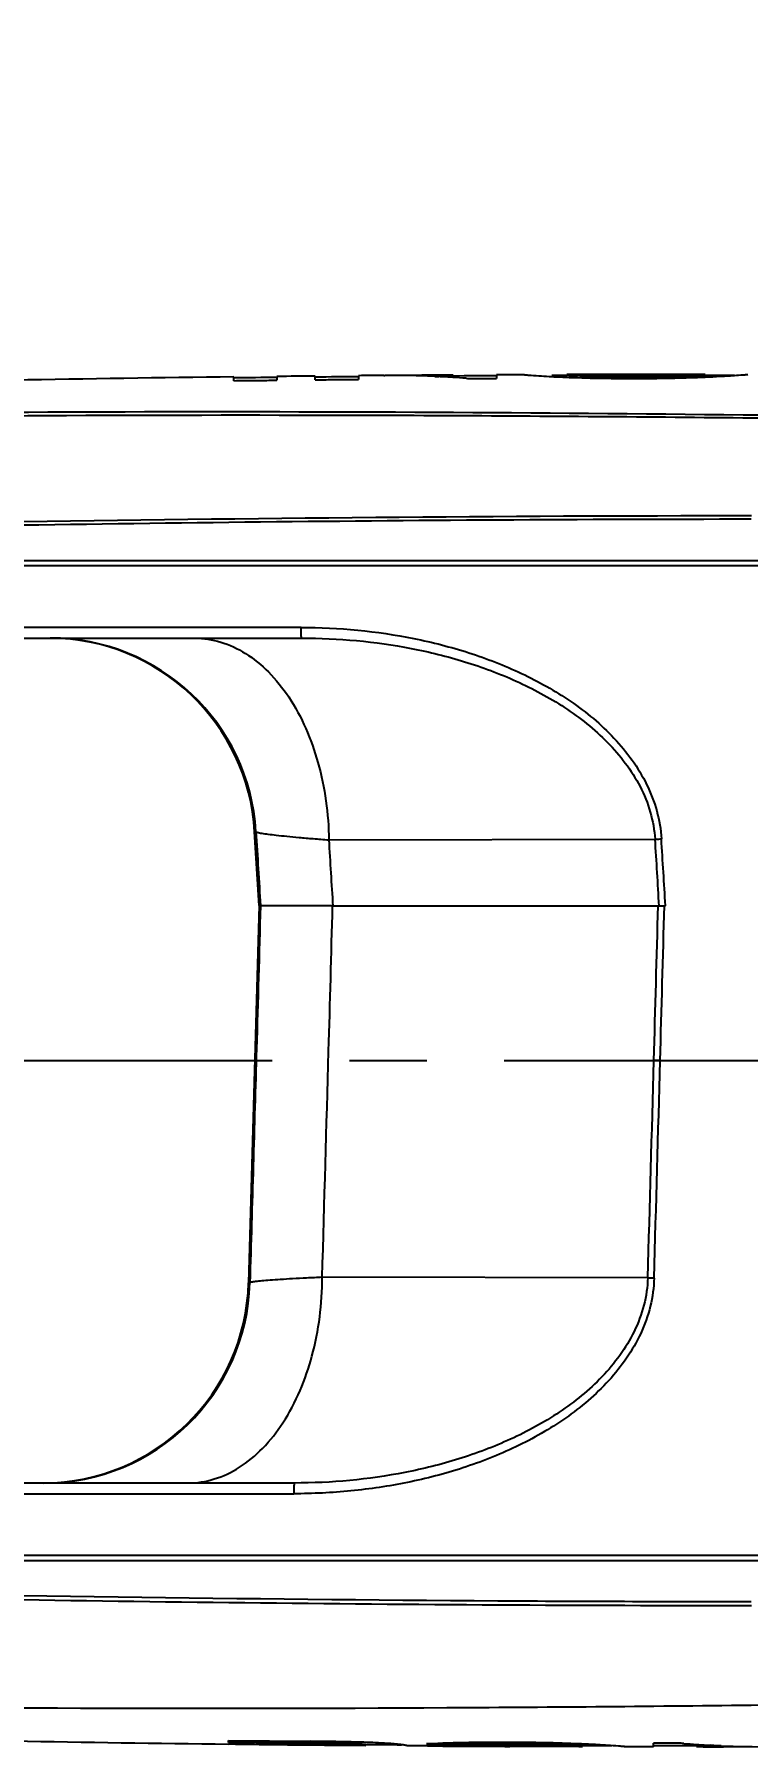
# Model space of a CAD drawing. Header units: millimetres. Extents: x 5828 to 6704, y 123 to 421.
# Drawn here: x 6399.3 to 6402.76, y 310.43 to 318.74 of the extents above; entities that cross this region are included whole.
import ezdxf
from ezdxf import colors
from ezdxf.entities.mleader import LeaderData, LeaderLine
from ezdxf.math import Vec2, Vec3

# ---------------------------------------------------------------- set-up
doc = ezdxf.new("R2010")
doc.units = ezdxf.units.MM
doc.linetypes.add('CENTER', pattern=[0.6, 0.375, -0.075, 0.075, -0.075])
for name, color, linetype in [('中心线', 7, 'Continuous'), ('外形图', 7, 'Continuous'), ('多重引线', 7, 'Continuous')]:
    doc.layers.add(name, color=color, linetype=linetype)
doc.styles.add('微软雅黑', font='msyh.ttc', dxfattribs={"height": 1.5})

msp = doc.modelspace()

# ---------------------------------------------------------------- linework, layer by layer
at = {"layer": '中心线', "linetype": 'CENTER', "ltscale": 5}
msp.add_line((6392.5806, 313.7555), (6436.3397, 313.7555), dxfattribs=at)
at = {"layer": '外形图', "color": 7, "linetype": 'Continuous'}
for p, q in [((6401.6793, 317.0835), (6401.6791, 317.0834)), ((6401.8854, 317.0842), (6401.8854, 317.0792)), ((6401.8855, 317.0842), (6401.8854, 317.0842)), ((6401.8854, 317.0842), (6401.8854, 317.0842)), ((6401.8859, 317.0842), (6401.8855, 317.0842)), ((6401.8859, 317.0792), (6401.8859, 317.0842)), ((6401.8862, 317.0841), (6401.8859, 317.0842)), ((6401.886, 317.0841), (6401.8859, 317.0842)), ((6402.5558, 317.085), (6402.5389, 317.0839)), ((6402.5558, 317.085), (6402.5508, 317.0847)), ((6402.5558, 317.08), (6402.5558, 317.085)), ((6402.5562, 317.085), (6402.5559, 317.085)), ((6402.5562, 317.08), (6402.5562, 317.085)), ((6402.7625, 317.0848), (6402.7625, 317.0849)), ((6400.27, 317.0544), (6400.27, 317.0726)), ((6400.4781, 317.0749), (6400.4781, 317.0567)), ((6400.6643, 317.0585), (6400.6643, 317.0767)), ((6400.874, 317.0786), (6400.874, 317.0603)), ((6400.9976, 317.0796), (6401.0015, 317.0796)), ((6400.9976, 317.0796), (6401.0015, 317.0795)), ((6401.2448, 317.0751), (6401.2634, 317.0742)), ((6401.2448, 317.0748), (6401.2634, 317.0742)), ((6401.2488, 317.0813), (6401.245, 317.0813)), ((6401.2488, 317.0813), (6401.245, 317.0813)), ((6401.2489, 317.0813), (6401.245, 317.0813)), ((6401.245, 317.0763), (6401.2489, 317.0763)), ((6401.334, 317.076), (6401.334, 317.081)), ((6401.4613, 317.0642), (6401.5437, 317.0646)), ((6401.5437, 317.0829), (6401.5437, 317.0646)), ((6401.8854, 317.0792), (6401.8115, 317.0789)), ((6401.8854, 317.0792), (6401.8857, 317.0792)), ((6401.8857, 317.0792), (6401.8859, 317.0792)), ((6402.2216, 317.0714), (6402.2216, 317.0764)), ((6402.5558, 317.08), (6402.5389, 317.0789)), ((6402.5558, 317.08), (6402.5508, 317.0797)), ((6402.5558, 317.08), (6402.5561, 317.08)), ((6402.5561, 317.08), (6402.5562, 317.08)), ((6402.6299, 317.08), (6402.5562, 317.08)), ((6402.6249, 317.08), (6402.6071, 317.08)), ((6402.6988, 317.0799), (6402.6299, 317.08)), ((6394.8601, 316.1815), (6408.5854, 316.1815)), ((6410.01, 316.1555), (6394.859, 316.1555)), ((6400.5955, 315.8573), (6397.0931, 315.8573)), ((6397.0967, 315.8055), (6400.5983, 315.8055)), ((6400.392, 314.5073), (6400.3704, 314.8657)), ((6400.3768, 314.8657), (6400.3704, 314.8657)), ((6400.7306, 314.826), (6402.3128, 314.8289)), ((6402.3633, 314.5055), (6402.3632, 314.5076)), ((6400.392, 314.5073), (6400.3409, 312.6776)), ((6400.3986, 314.5073), (6400.392, 314.5073)), ((6400.7493, 314.5055), (6402.3633, 314.5055)), ((6402.2775, 312.7015), (6400.6985, 312.7037)), ((6400.3409, 312.6776), (6400.3473, 312.6776)), ((6400.5628, 311.7055), (6397.0975, 311.7055)), ((6397.0931, 311.6537), (6400.5602, 311.6537)), ((6394.859, 311.3555), (6410.0082, 311.3555)), ((6394.8601, 311.3294), (6408.5854, 311.3294)), ((6400.2783, 310.4383), (6400.2437, 310.4387)), ((6400.2439, 310.4462), (6400.2439, 310.4565)), ((6400.2439, 310.4565), (6400.6436, 310.4523)), ((6400.2439, 310.4512), (6400.6389, 310.447)), ((6400.6389, 310.442), (6400.2439, 310.4462)), ((6400.6388, 310.442), (6400.6435, 310.442)), ((6400.6389, 310.447), (6400.6389, 310.442)), ((6400.6389, 310.447), (6400.6435, 310.447)), ((6400.8539, 310.4424), (6400.8539, 310.4374)), ((6400.9097, 310.4377), (6400.9097, 310.4327)), ((6401.2084, 310.4398), (6401.2037, 310.4396)), ((6401.2037, 310.4396), (6401.2084, 310.4394)), ((6401.3517, 310.438), (6401.347, 310.4379)), ((6401.347, 310.4379), (6401.347, 310.4329)), ((6401.3517, 310.438), (6401.3517, 310.433)), ((6401.6089, 310.4407), (6401.6089, 310.4357)), ((6402.3047, 310.426), (6402.3047, 310.4439)), ((6402.387, 310.4438), (6402.3047, 310.4439)), ((6401.1125, 310.4306), (6401.1125, 310.4306)), ((6401.2084, 310.43), (6401.1125, 310.4306)), ((6401.347, 310.4329), (6401.3517, 310.433)), ((6401.9279, 310.4335), (6401.961, 310.4316)), ((6401.9279, 310.4335), (6401.9452, 310.4325)), ((6401.9566, 310.4319), (6401.961, 310.4316)), ((6401.9606, 310.4266), (6401.961, 310.4266)), ((6401.9609, 310.4266), (6401.961, 310.4266)), ((6401.961, 310.4316), (6401.961, 310.4266)), ((6401.961, 310.4316), (6401.9611, 310.4316)), ((6401.961, 310.4316), (6401.961, 310.4316)), ((6401.961, 310.4266), (6401.9611, 310.4266)), ((6402.5143, 310.4309), (6402.3047, 310.431)), ((6402.5143, 310.4317), (6402.5143, 310.4267)), ((6402.5988, 310.4324), (6402.5832, 310.433)), ((6402.5988, 310.4322), (6402.5832, 310.433)), ((6402.6336, 310.431), (6402.5986, 310.431))]:
    msp.add_line(p, q, dxfattribs=at)
for centre, radius, start, end in [((6402.1447, 155.6531), 161.4304, 90.665425, 91.044195), ((6402.3689, 135.2309), 181.8488, 90.471019, 90.537087), ((6401.0337, 312.282), 4.7977, 87.47811, 90.38385), ((6401.2745, 312.3239), 4.7575, 90.35515, 91.87536), ((6402.3689, 135.2309), 181.8488, 90.354116, 90.365328), ((6402.4191, 127.778), 189.3019, 90.354201, 90.365993), ((6401.2733, 311.9572), 5.1242, 89.32075, 90.27299), ((6401.0333, 312.2751), 4.8046, 86.41681, 87.25489), ((6401.033, 312.2699), 4.8098, 85.66874, 86.4168), ((6402.4191, 127.778), 189.3019, 90.264975, 90.328428), ((6402.3785, 319.8283), 2.754, 272.97096, 273.33888), ((6402.9388, 84.608), 231.7739, 90.039295, 91.25437), ((6399.3722, 314.8055), 1, 3.45, 89.61426), ((6399.3788, 314.8057), 0.9998, 3.43872, 89.98956), ((6466.5238, 318.7772), 65.9123, 183.436706, 183.715841), ((6091.9393, 322.5705), 308.9146, 358.373387, 358.503979), ((6402.2125, 304.9819), 8.7745, 89.18213, 89.38062), ((6402.3615, 314.6073), 1.9076, 267.48952, 268.40291), ((6399.3413, 312.7055), 1, 270.38676, 358.4), ((6399.3478, 312.7053), 0.9998, 270.01097, 358.41089), ((6402.8033, 532.4084), 221.2971, 268.721405, 269.994013), ((6402.1416, 471.6625), 161.235, 268.955654, 269.325549), ((6402.2959, 484.2887), 173.8616, 269.335074, 269.455422), ((6400.4826, 293.8748), 16.573, 89.30841, 89.44367), ((6400.4825, 293.8342), 16.6085, 89.30947, 89.44463), ((6400.7904, 309.1337), 1.3103, 86.60013, 87.22401), ((6402.3053, 484.8477), 174.4162, 269.541444, 269.598487), ((6401.5591, 302.2293), 8.218, 89.65258, 92.44526), ((6401.62, 317.7753), 7.3475, 266.78893, 267.87056), ((6401.6199, 317.7752), 7.3424, 267.1832, 267.86945), ((6401.5743, 301.5356), 8.9052, 89.77721, 91.43238), ((6402.8386, 315.2539), 4.8276, 265.40798, 266.15783), ((6402.8385, 315.2521), 4.8259, 266.15785, 266.96839), ((6402.4268, 501.2663), 190.8402, 269.634201, 269.75442), ((6401.5742, 301.5326), 8.9031, 89.77646, 91.432), ((6402.4513, 505.5603), 195.1294, 269.856059, 269.897438), ((6402.5962, 315.1991), 4.7731, 269.0176, 270.02865), ((6402.5962, 315.2011), 4.7751, 270.02883, 271.53182), ((6402.8382, 315.2468), 4.8206, 267.15348, 270.09184)]:
    msp.add_arc(centre, radius, start, end, dxfattribs=at)
for points in [[(6401.6794, 317.0835), (6401.6341, 317.0833), (6401.5889, 317.0831), (6401.5437, 317.0829)], [(6402.2215, 317.0849), (6402.1095, 317.0847), (6401.9975, 317.0845), (6401.8854, 317.0842)], [(6402.5562, 317.085), (6402.4446, 317.0851), (6402.3331, 317.085), (6402.2215, 317.0849)], [(6400.4781, 317.0699), (6400.4087, 317.0692), (6400.3393, 317.0684), (6400.2699, 317.0676)], [(6400.6643, 317.0767), (6400.6022, 317.0762), (6400.5402, 317.0756), (6400.4781, 317.0749)], [(6400.9976, 317.0796), (6400.9564, 317.0793), (6400.9152, 317.0789), (6400.874, 317.0786)], [(6401.2489, 317.0763), (6401.2575, 317.0763), (6401.2661, 317.0763), (6401.2747, 317.0763)], [(6401.2747, 317.0763), (6401.2846, 317.0763), (6401.2945, 317.0764), (6401.3044, 317.0763)], [(6401.3044, 317.0763), (6401.3142, 317.0763), (6401.3241, 317.0761), (6401.334, 317.076)], [(6400.3768, 314.8657), (6400.3841, 314.7462), (6400.3914, 314.6268), (6400.3986, 314.5073)], [(6402.3328, 314.5055), (6402.3264, 314.6133), (6402.3199, 314.7211), (6402.3134, 314.8289)], [(6402.3632, 314.5076), (6402.3567, 314.6154), (6402.3502, 314.7232), (6402.3437, 314.831)], [(6400.3987, 314.5063), (6400.3923, 314.275), (6400.3859, 314.0438), (6400.3794, 313.8126)], [(6402.3073, 313.7559), (6402.3143, 314.0057), (6402.3211, 314.2556), (6402.3278, 314.5055)], [(6402.3377, 313.7555), (6402.3446, 314.0055), (6402.3515, 314.2555), (6402.3582, 314.5055)], [(6400.3794, 313.8126), (6400.3688, 313.4342), (6400.3581, 313.0559), (6400.3473, 312.6776)], [(6400.6981, 312.7037), (6400.7087, 313.0697), (6400.7191, 313.4357), (6400.7294, 313.8017)], [(6402.2779, 312.7015), (6402.2879, 313.0529), (6402.2977, 313.4044), (6402.3073, 313.7559)], [(6402.3083, 312.7004), (6402.3183, 313.0521), (6402.3281, 313.4038), (6402.3377, 313.7555)], [(6400.6434, 310.435), (6400.7322, 310.4342), (6400.8209, 310.4334), (6400.9097, 310.4327)], [(6401.9611, 310.4266), (6401.8436, 310.4269), (6401.7262, 310.4273), (6401.6088, 310.4278)], [(6402.3047, 310.426), (6402.259, 310.4261), (6402.2134, 310.4261), (6402.1677, 310.4262)], [(6402.5424, 310.4312), (6402.5331, 310.4312), (6402.5237, 310.4315), (6402.5143, 310.4317)], [(6402.5705, 310.4312), (6402.5611, 310.4312), (6402.5518, 310.4311), (6402.5424, 310.4312)], [(6402.5986, 310.431), (6402.5892, 310.431), (6402.5798, 310.4311), (6402.5705, 310.4312)]]:
    msp.add_open_spline(points, degree=3, dxfattribs=at)
for points, knots in [([(6401.6791, 317.0834), (6401.6791, 317.0831), (6401.6809, 317.0835), (6401.6829, 317.0828), (6401.6875, 317.0827), (6401.6908, 317.0823), (6401.6927, 317.0821)], [0, 0, 0, 0, 0.063907, 0.252291, 0.564573, 1, 1, 1, 1]), ([(6402.2216, 317.0764), (6402.1403, 317.0763), (6402.0284, 317.0776), (6401.9165, 317.0821), (6401.886, 317.0841)], [0, 0, 0, 0, 0.726524, 1, 1, 1, 1]), ([(6402.5389, 317.0839), (6402.5245, 317.0831), (6402.4188, 317.0778), (6402.3129, 317.0766), (6402.2216, 317.0764)], [0, 0, 0, 0, 0.136663, 1, 1, 1, 1]), ([(6402.6299, 317.0755), (6402.6431, 317.0763), (6402.6824, 317.0787), (6402.7218, 317.0814), (6402.7478, 317.0835)], [0, 0, 0, 0, 0.336545, 1, 1, 1, 1]), ([(6402.7478, 317.0835), (6402.7499, 317.0837), (6402.7535, 317.0841), (6402.7585, 317.0842), (6402.7605, 317.085), (6402.7625, 317.0845), (6402.7625, 317.0848)], [0, 0, 0, 0, 0.435705, 0.748173, 0.936538, 1, 1, 1, 1]), ([(6400.27, 317.0544), (6400.2873, 317.0546), (6400.3307, 317.0559), (6400.4001, 317.0549), (6400.4521, 317.0564), (6400.4781, 317.0567)], [0, 0, 0, 0, 0.250005, 0.625001, 1, 1, 1, 1]), ([(6400.6643, 317.0585), (6400.6818, 317.0586), (6400.7255, 317.0597), (6400.7954, 317.0589), (6400.8478, 317.0601), (6400.874, 317.0603)], [0, 0, 0, 0, 0.250003, 0.625001, 1, 1, 1, 1]), ([(6401.3963, 317.066), (6401.4006, 317.0656), (6401.4223, 317.0644), (6401.444, 317.0641), (6401.4613, 317.0642)], [0, 0, 0, 0, 0.200818, 1, 1, 1, 1]), ([(6401.6927, 317.0821), (6401.699, 317.0816), (6401.7385, 317.0786), (6401.7781, 317.0762), (6401.8115, 317.0743)], [0, 0, 0, 0, 0.15727, 1, 1, 1, 1]), ([(6401.8115, 317.0743), (6401.8399, 317.0728), (6401.9765, 317.0667), (6402.1133, 317.0649), (6402.2216, 317.0651)], [0, 0, 0, 0, 0.207971, 1, 1, 1, 1]), ([(6401.9217, 317.0772), (6401.9166, 317.0774), (6401.9047, 317.0781), (6401.8928, 317.0787), (6401.8859, 317.0792)], [0, 0, 0, 0, 0.423966, 1, 1, 1, 1]), ([(6402.2216, 317.0714), (6402.1907, 317.0714), (6402.0908, 317.0717), (6401.9908, 317.0738), (6401.9217, 317.0772)], [0, 0, 0, 0, 0.308502, 1, 1, 1, 1]), ([(6402.5213, 317.078), (6402.5049, 317.0771), (6402.4051, 317.0727), (6402.3051, 317.0715), (6402.2216, 317.0714)], [0, 0, 0, 0, 0.164077, 1, 1, 1, 1]), ([(6402.2216, 317.0651), (6402.2595, 317.0651), (6402.3956, 317.066), (6402.5318, 317.07), (6402.6299, 317.0755)], [0, 0, 0, 0, 0.278349, 1, 1, 1, 1]), ([(6397.8657, 316.8709), (6398.8648, 316.8855), (6400.3641, 316.892), (6402.3633, 316.8796), (6403.8636, 316.8615), (6405.3642, 316.837), (6406.8648, 316.7957), (6408.3643, 316.7188), (6409.3622, 316.6361), (6409.8599, 316.5836)], [0, 0, 0, 0, 0.249745, 0.374704, 0.499707, 0.624748, 0.749819, 0.874905, 1, 1, 1, 1]), ([(6409.8598, 316.6095), (6408.8638, 316.7047), (6406.865, 316.823), (6402.8663, 316.8946), (6399.8671, 316.9156), (6397.8689, 316.8875)], [0, 0, 0, 0, 0.250185, 0.500313, 1, 1, 1, 1]), ([(6397.8654, 316.3446), (6398.2887, 316.3534), (6399.9268, 316.3844), (6401.5653, 316.4002), (6402.7802, 316.3996)], [0, 0, 0, 0, 0.25845, 1, 1, 1, 1]), ([(6400.5955, 315.8573), (6400.7788, 315.8574), (6401.0548, 315.831), (6401.4105, 315.7395), (6401.6677, 315.6398), (6401.9085, 315.5046), (6402.1216, 315.3282), (6402.259, 315.1401), (6402.3254, 314.9681), (6402.341, 314.8768), (6402.3437, 314.831)], [0, 0, 0, 0, 0.24989, 0.374931, 0.499974, 0.625004, 0.749959, 0.874787, 0.937384, 1, 1, 1, 1]), ([(6400.5982, 315.8055), (6400.5979, 315.8055), (6400.5975, 315.8074), (6400.597, 315.8098), (6400.5966, 315.8149), (6400.596, 315.8241), (6400.5956, 315.8386), (6400.5955, 315.8507), (6400.5955, 315.8573)], [0, 0, 0, 0, 0.021678, 0.079398, 0.17248, 0.297152, 0.621173, 1, 1, 1, 1]), ([(6400.0807, 315.8046), (6400.1228, 315.8047), (6400.2097, 315.7915), (6400.3323, 315.7338), (6400.4443, 315.6414), (6400.579, 315.4716), (6400.696, 315.1958), (6400.7289, 314.9527), (6400.7306, 314.826)], [0, 0, 0, 0, 0.098363, 0.201448, 0.312733, 0.433972, 0.704319, 1, 1, 1, 1]), ([(6400.5982, 315.8052), (6400.7762, 315.8053), (6401.0444, 315.781), (6401.3907, 315.6956), (6401.6418, 315.6022), (6401.878, 315.4752), (6402.0541, 315.3357), (6402.1713, 315.2007), (6402.2436, 315.0872), (6402.2943, 314.9623), (6402.3097, 314.8735), (6402.3128, 314.8289)], [0, 0, 0, 0, 0.249707, 0.374642, 0.499599, 0.624568, 0.74947, 0.812069, 0.874686, 0.937322, 1, 1, 1, 1]), ([(6400.3768, 314.8657), (6400.3775, 314.8648), (6400.3805, 314.8636), (6400.3861, 314.862), (6400.3946, 314.8602), (6400.4111, 314.8574), (6400.4383, 314.8536), (6400.4787, 314.8488), (6400.5289, 314.8435), (6400.5884, 314.8379), (6400.6565, 314.832), (6400.7047, 314.8281), (6400.7301, 314.826)], [0, 0, 0, 0, 0.009367, 0.02593, 0.049988, 0.081587, 0.167219, 0.281823, 0.424079, 0.592497, 0.785312, 1, 1, 1, 1]), ([(6402.3134, 314.8289), (6402.3156, 314.8291), (6402.3257, 314.8298), (6402.3358, 314.8305), (6402.3437, 314.831)], [0, 0, 0, 0, 0.221812, 1, 1, 1, 1]), ([(6400.3987, 314.5063), (6400.3987, 314.5066), (6400.3987, 314.5069), (6400.3987, 314.5077), (6400.3986, 314.5071), (6400.3986, 314.5069)], [0, 0, 0, 0, 0.581958, 0.670405, 1, 1, 1, 1]), ([(6400.7501, 314.5055), (6400.7022, 314.5056), (6400.6346, 314.5056), (6400.5503, 314.5057), (6400.5004, 314.5056), (6400.4603, 314.5056), (6400.4304, 314.5054), (6400.4111, 314.5059), (6400.4016, 314.5057), (6400.3988, 314.5063)], [0, 0, 0, 0, 0.408844, 0.577597, 0.720024, 0.834558, 0.919952, 0.975284, 1, 1, 1, 1]), ([(6400.0481, 311.7061), (6400.0908, 311.7061), (6400.1788, 311.7197), (6400.3029, 311.7788), (6400.4159, 311.8734), (6400.5513, 312.047), (6400.6676, 312.3281), (6400.6983, 312.5752), (6400.6985, 312.7037)], [0, 0, 0, 0, 0.098181, 0.201176, 0.312498, 0.433884, 0.704559, 1, 1, 1, 1]), ([(6400.6981, 312.7037), (6400.6728, 312.7025), (6400.6248, 312.7001), (6400.5571, 312.6967), (6400.4979, 312.6932), (6400.4481, 312.6898), (6400.4081, 312.6866), (6400.3811, 312.6839), (6400.3648, 312.6818), (6400.3565, 312.6805), (6400.351, 312.6792), (6400.3481, 312.6783), (6400.3473, 312.6776)], [0, 0, 0, 0, 0.21569, 0.409175, 0.577966, 0.7203, 0.834672, 0.919888, 0.95124, 0.975005, 0.991195, 1, 1, 1, 1]), ([(6402.3083, 312.7004), (6402.307, 312.6541), (6402.2942, 312.5614), (6402.2315, 312.3861), (6402.0961, 312.1937), (6401.883, 312.0134), (6401.6409, 311.8754), (6401.3819, 311.7737), (6401.1128, 311.7035), (6400.8378, 311.6629), (6400.6527, 311.6537), (6400.5602, 311.6537)], [0, 0, 0, 0, 0.062614, 0.125244, 0.250094, 0.374983, 0.499946, 0.624957, 0.749939, 0.874978, 1, 1, 1, 1]), ([(6402.2775, 312.7015), (6402.2759, 312.6119), (6402.2258, 312.4324), (6402.0634, 312.2133), (6401.8524, 312.0424), (6401.6149, 311.9128), (6401.362, 311.8174), (6401.0129, 311.7305), (6400.7424, 311.7056), (6400.5629, 311.7057)], [0, 0, 0, 0, 0.124745, 0.249737, 0.374769, 0.499852, 0.624958, 0.750049, 1, 1, 1, 1]), ([(6400.5629, 311.7055), (6400.5625, 311.7055), (6400.5622, 311.7035), (6400.5617, 311.7011), (6400.5613, 311.696), (6400.5607, 311.6868), (6400.5603, 311.6724), (6400.5601, 311.6602), (6400.5602, 311.6537)], [0, 0, 0, 0, 0.02203, 0.080007, 0.173215, 0.297893, 0.621629, 1, 1, 1, 1]), ([(6402.7799, 311.1291), (6402.37, 311.1291), (6400.7316, 311.134), (6399.0933, 311.1589), (6397.865, 311.1846)], [0, 0, 0, 0, 0.250188, 1, 1, 1, 1]), ([(6397.8598, 310.6282), (6399.0441, 310.6116), (6400.7309, 310.6083), (6402.8957, 310.6285), (6404.3385, 310.648), (6405.734, 310.6744), (6407.5706, 310.7331), (6408.9441, 310.8191), (6409.8599, 310.909)], [0, 0, 0, 0, 0.295924, 0.421386, 0.540874, 0.656426, 0.770096, 1, 1, 1, 1]), ([(6400.9002, 310.4475), (6400.8795, 310.4482), (6400.7938, 310.4506), (6400.7082, 310.4517), (6400.6434, 310.4523)], [0, 0, 0, 0, 0.242806, 1, 1, 1, 1]), ([(6400.6827, 310.4466), (6400.6983, 310.4464), (6400.7554, 310.4456), (6400.8125, 310.4444), (6400.8539, 310.4424)], [0, 0, 0, 0, 0.273612, 1, 1, 1, 1]), ([(6400.6827, 310.4416), (6400.6983, 310.4414), (6400.7554, 310.4406), (6400.8125, 310.4394), (6400.8539, 310.4374)], [0, 0, 0, 0, 0.273612, 1, 1, 1, 1]), ([(6400.8539, 310.4374), (6400.8678, 310.4367), (6400.8864, 310.4354), (6400.905, 310.4337), (6400.9097, 310.4327)], [0, 0, 0, 0, 0.746503, 1, 1, 1, 1]), ([(6400.8681, 310.4416), (6400.8783, 310.441), (6400.8921, 310.4399), (6400.906, 310.4385), (6400.9097, 310.4377)], [0, 0, 0, 0, 0.729987, 1, 1, 1, 1]), ([(6401.08, 310.4362), (6401.0581, 310.439), (6400.9982, 310.4438), (6400.9382, 310.4463), (6400.9002, 310.4475)], [0, 0, 0, 0, 0.366975, 1, 1, 1, 1]), ([(6401.0945, 310.4342), (6401.0935, 310.4344), (6401.0887, 310.4351), (6401.0838, 310.4358), (6401.08, 310.4362)], [0, 0, 0, 0, 0.212001, 1, 1, 1, 1]), ([(6402.0344, 310.4357), (6402.0048, 310.4374), (6401.8631, 310.4442), (6401.7211, 310.4467), (6401.6089, 310.4472)], [0, 0, 0, 0, 0.208918, 1, 1, 1, 1]), ([(6401.6089, 310.4407), (6401.6414, 310.4406), (6401.7477, 310.4397), (6401.8541, 310.4372), (6401.9279, 310.4335)], [0, 0, 0, 0, 0.305441, 1, 1, 1, 1]), ([(6402.4521, 310.4417), (6402.4477, 310.4421), (6402.4261, 310.4434), (6402.4043, 310.4438), (6402.387, 310.4438)], [0, 0, 0, 0, 0.200944, 1, 1, 1, 1]), ([(6401.1125, 310.4306), (6401.1125, 310.4309), (6401.1106, 310.4308), (6401.1083, 310.432), (6401.1021, 310.4329), (6401.0975, 310.4338), (6401.0945, 310.4342)], [0, 0, 0, 0, 0.047885, 0.205263, 0.506547, 1, 1, 1, 1]), ([(6401.6089, 310.4357), (6401.6935, 310.4354), (6401.8027, 310.4341), (6401.92, 310.4288), (6401.9527, 310.4272), (6401.9609, 310.4266)], [0, 0, 0, 0, 0.720766, 0.930132, 1, 1, 1, 1]), ([(6402.1537, 310.4275), (6402.1474, 310.428), (6402.1077, 310.4311), (6402.0679, 310.4337), (6402.0344, 310.4357)], [0, 0, 0, 0, 0.158073, 1, 1, 1, 1]), ([(6402.1677, 310.4262), (6402.1677, 310.4265), (6402.1659, 310.4261), (6402.1639, 310.4269), (6402.1591, 310.4269), (6402.1557, 310.4273), (6402.1537, 310.4275)], [0, 0, 0, 0, 0.063581, 0.251946, 0.564357, 1, 1, 1, 1])]:
    msp.add_open_spline(points, degree=3, knots=knots, dxfattribs=at)

# ---------------------------------------------------------------- leaders
at = {"layer": '多重引线'}
ml = msp.add_multileader_mtext('Standard', dxfattribs=at)
ml.set_content('4×{\\C256;Φ10.5 through}', style='微软雅黑')
ml.set_leader_properties()
ml.build(insert=Vec2(0, 0))
ml.multileader.update_dxf_attribs({"text_left_attachment_type": 5, "text_right_attachment_type": 5, "dogleg_length": 1, "arrow_head_size": 1.25})
ctx = ml.context
ctx.base_point, ctx.char_height, ctx.arrow_head_size, ctx.landing_gap_size, ctx.plane_origin = Vec3(6393.2329, 324.956), 1.5, 1.25, 0.5, Vec3(6419.9348, 317.8805)
ctx.left_attachment, ctx.right_attachment, ctx.text_align_type = 5, 5, 2
notes = []
notes.append((ctx, [(0, (1, 1, 0), (6411.576, 324.956), (-1, 0), 1, [(0, [(6419.9348, 317.8805)], 0, [])])]))
ctx.mtext.insert, ctx.mtext.alignment, ctx.mtext.flow_direction = Vec3(6410.076, 327.0457), 3, 5
for ctx, leaders in notes:
    for number, flags, end, landing, length, lines in leaders:
        leader = LeaderData()
        leader.index, (leader.has_last_leader_line, leader.has_dogleg_vector, leader.attachment_direction) = number, flags
        leader.last_leader_point, leader.dogleg_vector, leader.dogleg_length = Vec3(end), Vec3(landing), length
        for number, points, colour, breaks in lines:
            line = LeaderLine()
            line.index, line.vertices, line.color, line.breaks = number, Vec3.list(points), colors.encode_raw_color(colour), breaks
            leader.lines.append(line)
        ctx.leaders.append(leader)

doc.saveas('drawing.dxf')
